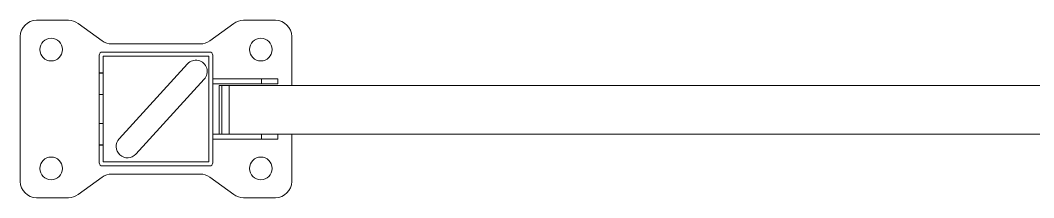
# Model space of a CAD drawing. Header units: millimetres. Extents: x -315 to 932, y -136 to -27.
# Drawn here: x -315 to 308, y -136 to -27 of the extents above; entities that cross this region are included whole.
import ezdxf

# ---------------------------------------------------------------- set-up
doc = ezdxf.new("R2010")
doc.units = ezdxf.units.MM

msp = doc.modelspace()

# ---------------------------------------------------------------- linework, layer by layer
at = {"color": 7, "linetype": 'Continuous', "lineweight": 15}
for p, q in [((-285.26, -27.29), (-305.01, -27.29)), ((-264.64, -39.88), (-279.39, -29.19)), ((-183.64, -29.19), (-198.39, -39.88)), ((-158.01, -27.29), (-177.77, -27.29)), ((-315.01, -37.29), (-315.01, -126.29)), ((-148.01, -67.29), (-148.01, -37.29)), ((-204.26, -41.79), (-258.77, -41.79)), ((-266.51, -48.79), (-266.51, -114.79)), ((-198.51, -46.79), (-264.51, -46.79)), ((-199.01, -49.29), (-264.01, -49.29)), ((-264.01, -49.29), (-264.01, -114.29)), ((-199.01, -114.29), (-199.01, -49.29)), ((-196.51, -114.79), (-196.51, -48.79)), ((-212.18, -54.07), (-254.18, -100.07)), ((-264.01, -59.51), (-266.51, -59.51)), ((-264.01, -59.79), (-266.51, -59.79)), ((-243.84, -109.51), (-201.84, -63.51)), ((-156.51, -63.29), (-196.51, -63.29)), ((-156.51, -66.29), (-196.51, -66.29)), ((-192.73, -97.29), (-192.73, -67.29)), ((-192.73, -67.29), (809.7, -67.29)), ((-192.73, -67.29), (-192.73, -97.29)), ((-191.1, -67.29), (-191.1, -97.29)), ((-186.51, -97.29), (-186.51, -67.29)), ((-186.51, -67.29), (-186.51, -97.29)), ((-166.51, -66.29), (-166.51, -63.29)), ((-156.51, -63.29), (-156.51, -66.29)), ((-266.51, -72.79), (-264.01, -72.79)), ((-186.51, -94.79), (-186.51, -69.79)), ((-186.51, -69.79), (-186.51, -69.79)), ((-186.51, -69.79), (-186.51, -94.79)), ((-266.51, -90.79), (-264.01, -90.79)), ((-196.51, -97.29), (813.49, -97.29)), ((-186.51, -94.79), (-186.51, -94.79)), ((-166.51, -100.29), (-166.51, -97.29)), ((-156.51, -97.29), (-156.51, -100.29)), ((-148.01, -126.29), (-148.01, -97.29)), ((-264.01, -103.79), (-266.51, -103.79)), ((-264.01, -104.07), (-266.51, -104.07)), ((-156.51, -100.29), (-196.51, -100.29)), ((-264.51, -116.79), (-198.51, -116.79)), ((-264.01, -114.29), (-199.01, -114.29)), ((-279.39, -134.38), (-264.64, -123.69)), ((-258.77, -121.79), (-204.26, -121.79)), ((-198.39, -123.69), (-183.64, -134.38)), ((-305.01, -136.29), (-285.26, -136.29)), ((-177.77, -136.29), (-158.01, -136.29))]:
    msp.add_line(p, q, dxfattribs=at)
for centre in [(-296.01, -45.29), (-167.01, -45.29), (-296.01, -118.29), (-167.01, -118.29)]:
    msp.add_circle(centre, 7, dxfattribs=at)
for centre, radius, start, end in [((-305.01, -37.29), 10, 90, 180), ((-285.26, -37.29), 10, 54.05789, 90), ((-177.77, -37.29), 10, 90, 125.94211), ((-158.01, -37.29), 10, 0, 90), ((-258.77, -31.79), 10, 234.05789, 270), ((-204.26, -31.79), 10, 270, 305.94211), ((-264.51, -48.79), 2, 90, 180), ((-198.51, -48.79), 2, 0, 90), ((-207.01, -58.79), 7, 317.60256, 137.60256), ((-249.01, -104.79), 7, 137.60256, 317.60256), ((-264.51, -114.79), 2, 180, 270), ((-198.51, -114.79), 2, 270, 0), ((-258.77, -131.79), 10, 90, 125.94211), ((-204.26, -131.79), 10, 54.05789, 90), ((-305.01, -126.29), 10, 180, 270), ((-158.01, -126.29), 10, 270, 0), ((-285.26, -126.29), 10, 270, 305.94211), ((-177.77, -126.29), 10, 234.05789, 270)]:
    msp.add_arc(centre, radius, start, end, dxfattribs=at)

doc.saveas('drawing.dxf')
